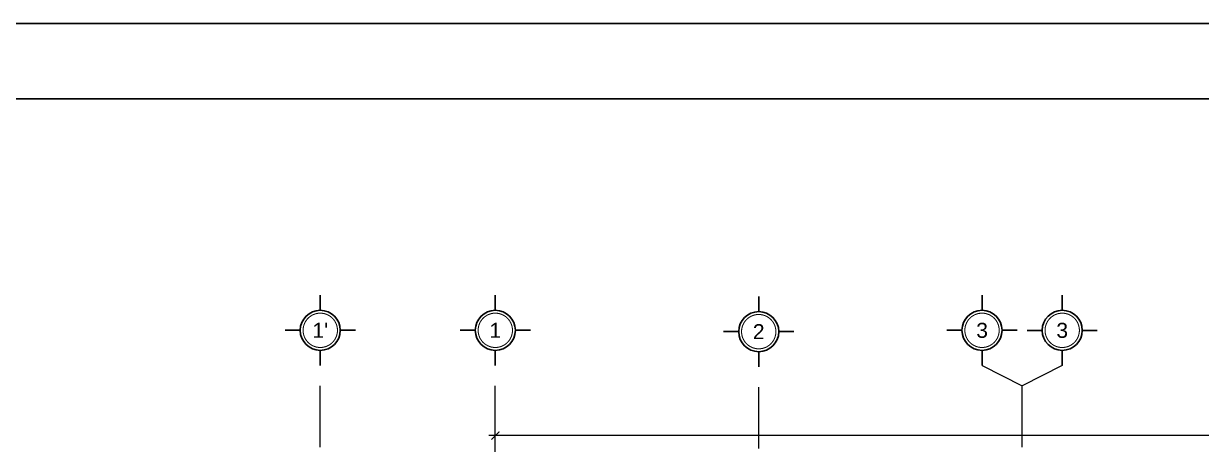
# Model space of a CAD drawing. Header units: millimetres. Extents: x 886808 to 1650903, y -1008069 to 230892.
# Drawn here: x 926097 to 948298, y -467435 to -459495 of the extents above; entities that cross this region are included whole.
import ezdxf
from ezdxf.enums import TextEntityAlignment as Align

# ---------------------------------------------------------------- set-up
doc = ezdxf.new("R2010")
doc.units = ezdxf.units.MM
for name, pattern in [('CENTER', [2, 1.25, -0.25, 0.25, -0.25]), ('CENTER2', [28.575, 19.05, -3.175, 3.175, -3.175]), ('CONTINOUS', [0])]:
    doc.linetypes.add(name, pattern=pattern)
doc.layers.get('0').update_dxf_attribs({"lineweight": 0})
for name, color, linetype, lineweight in [('8l NET TO', 8, 'Continuous', 9), ('A-Wall', 113, 'Continuous', 30), ('A_Dim', 8, 'Continuous', 5), ('net truc', 250, 'CENTER2', 5), ('Text', 250, 'Continuous', 25)]:
    doc.layers.add(name, color=color, linetype=linetype, lineweight=lineweight)
doc.styles.add('Arial', font='arial.ttf', dxfattribs={"height": 253.361452})
doc.styles.add('TIÊU ĐỀ', font='arial.ttf', dxfattribs={"height": 230})
doc.dimstyles.new('1-100', dxfattribs={"dimtxt": 230, "dimasz": 150, "dimexe": 150, "dimexo": 300, "dimgap": 90, "dimtad": 1, "dimdec": 0, "dimrnd": 5, "dimzin": 0, "dimtxsty": 'TIÊU ĐỀ', "dimblk": 'ARCHTICK', "dimcen": 100, "dimdle": 120, "dimclrd": 256, "dimclre": 256, "dimclrt": 2, "dimadec": 0, "dimazin": 0, "dimtfac": 1, "dimtdec": 0, "dimtix": 1, "dimtmove": 1, "dimatfit": 3, "dimldrblk": 'OPEN30', "dimfxl": 900, "dimtolj": 1, "dimtzin": 0, "dimlwd": 13, "dimlwe": 13, "dimarcsym": 1})

# ---------------------------------------------------------------- blocks, each defined once
blk = doc.blocks.new('*U900')
for p, q in [((0, 7), (0, 4)), ((-7, 0), (-4, 0)), ((7, 0), (4, 0)), ((0, -7), (0, -4))]:
    blk.add_line(p, q)
blk.add_circle((0, 0), 4)
at = {"layer": 'net truc', "color": 4, "linetype": 'CONTINOUS', "ltscale": 0.08, "const_width": 0.208}
blk.add_lwpolyline([(3.43, -0.02, 0.414214), (0.02, 3.43, 2.414214), (3.43, -0.02, 0.24166)], format="xyb", dxfattribs=at)
at = {"color": 7, "style": 'Arial', "flags": 8}
blk.add_attdef('DETAIL#', text='', height=3, dxfattribs=at).set_placement((0, 0), align=Align.MIDDLE_CENTER)
blk = doc.blocks.new('TRUC KHU BEP')
at = {"layer": '8l NET TO', "color": 251, "linetype": 'CENTER', "ltscale": 1000, "true_color": 0x636466, "transparency": 33554636}
for p, q in [((-3229, 20004), (-3229, 41158)), ((70, -3999), (70, 41158)), ((5035, -4024), (5035, 41133)), ((10000, -3999), (10000, 41158))]:
    blk.add_line(p, q, dxfattribs=at)
blk.add_lwpolyline([(9244, 41547), (10000, 41158)], dxfattribs=at)
at = {"layer": 'Text', "transparency": 33554636, "xscale": 94.41941626506186, "yscale": 94.41941626506186, "zscale": 94.41941626506186}
for p, values in [((-3229, 42208), {'DETAIL#': "1'"}), ((70, 42208), {'DETAIL#': '1'}), ((5035, 42183), {'DETAIL#': '2'})]:
    blk.add_blockref('*U900', p, dxfattribs=at).add_auto_attribs(values)
at = {"layer": 'Text', "transparency": 33554636}
ref = blk.add_blockref('*U900', (9244, 42208), dxfattribs=dict(at, xscale=-94.41941626506186, yscale=94.41941626506186, zscale=94.41941626506186))
ref.add_attrib('DETAIL#', '3', dxfattribs={"layer": '0', "color": 7, "height": 283, "style": 'Arial', "flags": 8}).set_placement((9246, 42208), align=Align.MIDDLE_CENTER)
blk = doc.blocks.new('_ArchTick')
at = {"color": 0, "linetype": 'ByBlock', "const_width": 0.15}
blk.add_lwpolyline([(-0.5, -0.5), (0.5, 0.5)], dxfattribs=at)
blk = doc.blocks.new('*D622')
at = {"layer": 'A_Dim', "lineweight": 13, "transparency": 16777216}
for p, q in [((934989, -470090), (934989, -467117)), ((965419, -470090), (965419, -467117)), ((965539, -467267), (934869, -467267))]:
    blk.add_line(p, q, dxfattribs=at)
at = {"layer": 'Defpoints', "color": 0, "transparency": 16777216}
for p in [(934989, -467267), (934989, -470390), (965419, -470390)]:
    blk.add_point(p, dxfattribs=at)
at = {"layer": 'A_Dim', "lineweight": 13, "transparency": 16777216, "xscale": 150, "yscale": 150, "zscale": 150, "rotation": 180}
blk.add_blockref('_ArchTick', (934989, -467267), dxfattribs=at)
at = {"layer": 'A_Dim', "lineweight": 13, "transparency": 16777216, "xscale": 150, "yscale": 150, "zscale": 150}
blk.add_blockref('_ArchTick', (965419, -467267), dxfattribs=at)
at = {"layer": 'A_Dim', "color": 2, "transparency": 16777216, "insert": (950204, -467060), "char_height": 230, "attachment_point": 5, "style": 'TIÊU ĐỀ'}
blk.add_mtext('\\A1;30430', dxfattribs=at)
blk = doc.blocks.new('_Open30')
at = {"color": 0, "linetype": 'ByBlock', "lineweight": -2}
for p, q in [((-1, 0.27), (0, 0)), ((0, 0), (-1, -0.27)), ((0, 0), (-1, 0))]:
    blk.add_line(p, q, dxfattribs=at)

msp = doc.modelspace()

# ---------------------------------------------------------------- linework, layer by layer
at = {"layer": '8l NET TO', "color": 251, "linetype": 'CENTER', "ltscale": 1000, "true_color": 0x636466, "transparency": 33554636}
msp.add_line((944918.6, -511483.1), (944918.6, -466326.1), dxfattribs=at)
msp.add_lwpolyline([(945674.2, -465943.4), (944918.6, -466331.9)], dxfattribs=at)
at = {"layer": 'A-Wall', "linetype": 'Continuous', "transparency": 33554636}
msp.add_line((918816.7, -460913.8), (998270.2, -460913.8), dxfattribs=at)
at = {"layer": 'Defpoints', "transparency": 33554636}
msp.add_lwpolyline([(915979, -518689.9), (999689.1, -518689.9), (999689.1, -459495), (915979, -459495)], close=True, dxfattribs=at)

# ---------------------------------------------------------------- block references
at = {"transparency": 33554636}
msp.add_blockref('TRUC KHU BEP', (934918.6, -507490.1), dxfattribs=at)
at = {"layer": 'Text', "transparency": 33554636, "xscale": 94.41941626506186, "yscale": 94.41941626506186, "zscale": 94.41941626506186}
msp.add_blockref('*U900', (945674.2, -465282.5), dxfattribs=at).add_auto_attribs({'DETAIL#': '3'})

# ---------------------------------------------------------------- dimensions: what is measured, and where the dimension line sits
at = {"layer": 'A_Dim', "transparency": 33554636}
dim = msp.add_linear_dim(base=(934988.6, -467267.1), p1=(965418.6, -470389.7), p2=(934988.6, -470389.7), dimstyle='1-100', override={"dimscale": 1}, dxfattribs=at)
dim.commit()
dim.dimension.update_dxf_attribs({"geometry": '*D622', "text_midpoint": (950203.6, -467059.6)})

doc.saveas('drawing.dxf')
